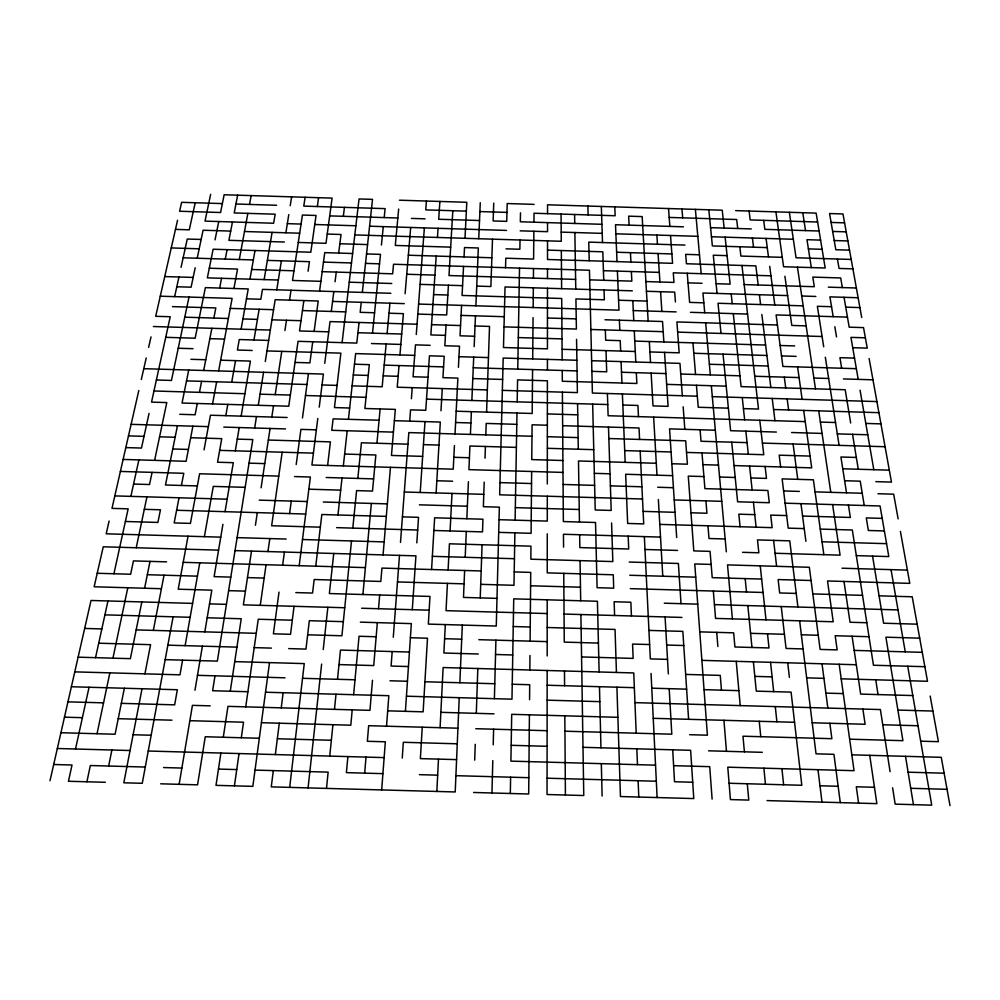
<?xml version="1.0" encoding="UTF-8"?>
<svg xmlns="http://www.w3.org/2000/svg" width="1000" height="1000" viewBox="0 0 1000 1000"><rect width="100%" height="100%" fill="white"/><g stroke="black" fill="none" stroke-linecap="round" stroke-linejoin="round"><path stroke-width="1.5" d="M547.163 670.487L547.05 794.513L583.763 795.525L580.9 614.525M547.175 655.962L547.212 599.812M547.275 533.787L547.238 572.875L613.275 574.788L613.7 588.175L597.087 587.688L595.525 522.5L563.362 521.562L562.4 392.15M547.312 496.213L547.288 521.1L499.025 519.688M547.312 484L547.4 380.8L517.575 379.9L517.188 401.85M547.413 370.025L547.425 359.375M547.487 288.25L547.438 348.85L503.475 347.525L505.037 286.95L632.312 290.837M547.487 278.55L547.5 268.962M547.525 240.85L547.513 259.488L672.575 263.325L670.512 235.475M547.537 222.625L547.537 231.688L520.175 230.837M547.55 213.663L547.55 204.788L722.237 210.212L724.15 228.075M529.425 714.825L528.688 794L473.587 792.475M529.562 699.675L529.7 684.725L512.238 684.237M529.825 670L529.963 655.475M530.1 641.137L530.725 572.4L514.212 571.912M531.65 471.488L531.087 533.312L498.7 532.362M532.587 369.575L532.188 413.475L456.188 411.213M532.688 358.925L533.062 317.587M533.162 307.55L533.337 287.812M533.425 278.125L533.513 268.538M533.862 231.262L533.6 259.062L505.788 258.212L505.538 267.688M533.938 222.2L534.025 213.238L615.138 215.75L614.788 206.875M510.325 793.487L510.613 777.188M514.888 532.837L513.975 585.3L480.712 584.338M515.112 520.15L516.987 413.025M517.762 369.125L519.525 268.113M520.025 240L519.862 249.262L506.025 248.837M520.5 212.825L520.337 221.775L601.925 224.3M491.962 792.987L492.8 760.625M493.212 744.8L493.612 729.2M494.4 698.675L495.913 640.163M474.7 760.125L475.238 744.3M476.3 713.337L477.825 668.525M480.238 597.888L482.062 544.75M484.2 482.137L483.363 506.7L499.35 507.163L496.275 626.05L428.338 624.1L429.975 596.438L329.363 593.55L333.75 553.475M485.012 458.212L485.425 446.475M485.812 434.875L486.213 423.425L516.788 424.338M486.587 412.113L489.525 326.413L475.037 325.975M492.5 239.15L490.887 286.525L476.737 286.087M493.738 203.125L493.125 220.938L506.737 221.363L507.2 203.538L534.1 204.375M459.225 697.688L455.213 791.963L271.262 786.875L273.312 770.6M459.862 682.75L462.312 625.075M464.637 570.487L463.488 597.413L496.987 598.375M465.2 557.288L466.3 531.425M466.838 518.75L468.413 481.675M470.425 434.412L471.388 411.662M471.863 400.487L473.713 357.15M474.162 346.637L475.462 315.837M475.887 305.8L478.35 247.987L464.513 247.562L464.038 256.925M478.75 238.725L480.275 202.7M436.838 791.462L438.488 759.112M440.087 727.7L443.137 667.537L633.75 672.95L636.2 733.2M445.325 624.587L443.888 653.025L478.325 654M447.425 583.375L446.037 610.662L547.212 613.562M448.1 570L449.438 543.8L530.962 546.163L530.85 559.2L612.837 561.575L611.587 522.975M450.087 530.95L452 493.413M454.438 445.55L453.237 469.175L311.913 465.012L317.8 418.413M455.025 433.963L457.875 378.113L442.938 377.663L444.212 356.262L429.45 355.812L425.763 410.3L410.55 409.85L409.7 421.15M458.413 367.337L459.5 346.188L444.825 345.75L446.05 325.1M461.575 305.363L460.025 335.8L474.6 336.25M463.55 266.4L462.075 295.45L561.7 298.488L562.163 359.812M464.988 238.312L466.812 202.288L399.475 200.2M422.238 727.2L420.375 758.612L456.587 759.613M431.575 569.525L434.637 517.8L482.938 519.212L482.5 531.9L433.888 530.475M436.112 492.938L440.312 422.062L394.387 420.688M440.975 410.75L442.287 388.562M448.413 285.225L446.65 314.962L417.825 314.088M452.825 210.725L448.988 275.538L575.612 279.413M402.25 758.1L403.325 742.288L457.262 743.8M405.412 711.338L411.35 623.612L360.35 622.15M412.287 609.688L415.925 555.862L235.037 550.612M416.812 542.85L418.537 517.337L402.425 516.862M420.213 492.475L425 421.6M436.2 256.075L430.863 334.925L445.45 335.363M437.45 237.463L438.075 228.312M439.888 201.45L438.688 219.262L479.525 220.525M381.675 789.925L385.337 741.787L367.35 741.287L368.663 725.7L457.925 728.2M386.525 726.2L388.837 695.7L265.525 692.225M392.188 651.55L391.087 666.062L408.45 666.55M393.275 637.238L399.5 555.388M400.487 542.375L408.825 432.587L531.975 436.25M411.4 398.688L412.238 387.663M416.275 334.487L424.375 227.887M426.413 201.038L425.75 209.887L466.362 211.15M364.663 773.138L366.012 757.1M372.488 680.275L369.95 710.35L227.963 706.35L223.287 737.262M377.35 622.638L373.738 665.562L339 664.587M378.525 608.725L379.688 595M383.062 554.913L390.45 467.325M399.038 365.562L397.212 387.212L487.35 389.913M399.938 354.925L403.413 313.65L389 313.212M405.1 293.712L410.688 227.463M347.887 756.587L346.4 772.638L382.912 773.65M352.212 709.85L350.8 725.2L261.413 722.7M353.625 694.712L359.038 636.263L376.163 636.75M362.912 594.513L371.362 503.413M376.938 443.25L380.125 408.938M386.15 343.975L382.175 386.763L352.1 385.863M387.113 333.6L389.925 303.188M398.663 209.05L395.288 245.438L450.675 247.138M326.488 788.4L328.137 772.125L255.037 770.1M329.75 756.087L332.925 724.7M334.475 709.35L336.012 694.212M337.512 679.287L340.475 650.075L409.425 652.038M351.5 540.95L341.912 635.775L307.663 634.8M352.8 528.112L356.6 490.613L372.5 491.075L375.85 454.988L344.637 454.062M357.825 478.425L361.425 442.8L407.95 444.175M372.512 333.162L380.487 254.363L366.55 253.938M381.425 245.012L383.288 226.612M384.2 217.575L385.112 208.625L303.775 206.112L305.113 197.275M308.075 787.9L321.637 664.087M323.225 649.587L327.863 607.275M337.962 514.975L342.025 477.962M343.338 465.938L347.188 430.763M348.438 419.325L355.637 353.587L414.688 355.375M359.05 322.463L356.788 343.088L298.05 341.312L288.762 406.213L182.05 403.025L188.713 370.037M361.25 302.312L360.163 312.325L374.575 312.762M362.337 292.413L372.525 199.363L359.05 198.95L342.1 342.65M289.675 787.387L304.262 663.6L234.75 661.625M315.75 566.175L321.838 514.513L386.312 516.388M327.625 465.475L330.412 441.875L268.325 440.037M275.338 754.562L279.3 723.2M281.238 707.85L283.15 692.725M294.062 606.3L290.525 634.312L273.387 633.812L279.012 592.1M299.188 565.7L310.387 477.025L294.575 476.562M319.225 407.125L323.4 374.075L143.775 368.688M324.75 363.325L330.025 321.587L417.062 324.225M331.3 311.45L333.825 291.55M335.05 281.762L336.275 272.087M338.675 253.075L341.025 234.488L327.238 234.062M343.325 216.312L344.45 207.375M269.513 662.613L252.838 786.363L216 785.35L220.888 753.05M282.638 565.225L284.4 552.05M289.587 513.562L291.275 501.075M296.2 464.538L300.925 429.387L316.35 429.837M302.475 417.95L308.438 373.625M312.738 341.763L309.887 362.875L295.025 362.425M314.125 331.388L318.225 301L275.175 299.7L265.287 361.538M319.562 291.112L324.738 252.65L352.612 253.5M234.425 785.85L239.037 753.562M241.3 737.763L243.538 722.2L189.85 720.688M245.725 706.85L258.263 619.237L292.312 620.212M260.262 605.325L266.062 564.738M267.95 551.575L269.812 538.575M282.175 452.212L271.65 525.75L320.35 527.175M303.875 300.575L299.525 330.95L328.725 331.838M308.075 271.225L309.45 261.675L267.362 260.387M317.337 206.525L318.6 197.688M230.263 691.225L241.238 618.75L207.188 617.775M251.5 551.087L243.35 604.85L344.75 607.75M255.413 525.275L257.325 512.625M261.087 487.8L270.075 428.462M271.812 417.038L273.525 405.763M275.212 394.613L281.762 351.362M284.925 330.513L286.475 320.262M289.525 300.138L291.025 290.238M215 675.825L212.625 690.738L247.887 691.725M254.65 428.013L256.475 416.587M258.275 405.3L263.562 372.275M276.762 289.812L281.4 260.812M285.875 232.787L288.788 214.625M290.212 205.688L291.625 196.85M179.137 784.325L192.438 705.35L210.2 705.85M194.975 690.238L202.4 646.15M204.812 631.862L211.825 590.163L178.225 589.2L188.038 536.2M222.913 524.325L214.112 576.638L230.8 577.125M225.05 511.675L233.3 462.688L217.562 462.225L221.737 438.65L190.662 437.738M235.3 450.825L239.213 427.55M241.137 416.125L250.413 361.087L220.65 360.188M253.962 339.988L259.137 309.262M264.137 279.6L272.087 232.362M182.562 660.138L179.975 674.837L74.787 671.862M185.125 645.662L199.775 562.825M204.4 536.675L213.287 486.4L245.162 487.337M225.8 415.675L227.8 404.4M231.713 382.25L235.538 360.637M241.1 329.188L248.212 288.938L205.375 287.625L195.15 338.212L165.725 337.325M249.938 279.163L255.012 250.512M173.113 616.8L142.262 783.3L123.812 782.8L142.037 688.737M204.037 449.9L210.463 415.213L287.137 417.5M212.55 403.938L216.65 381.8M218.663 370.925L232.1 298.387L160.275 296.2M233.938 288.5L237.537 269.075L209.3 268.212M239.3 259.525L247.862 213.363M249.513 204.425L251.15 195.6M144.925 673.838L150.575 644.675L98.713 643.2M153.338 630.388L164.037 575.2M179.025 497.788L174.163 522.913L190.413 523.387L199.613 473.762L278.75 476.1M181.412 485.462L183.775 473.3L120.4 471.438M192.9 426.175L186.1 461.3L123.125 459.438M197.3 403.488L195.113 414.762L179.762 414.3M199.45 392.35L201.588 381.35M203.688 370.475L211.863 328.3M213.85 318.062L215.812 307.95L172.45 306.625M219.662 288.062L221.55 278.3M225.275 259.088L227.1 249.65M232.463 221.962L228.912 240.325L284.4 242.025M237.65 195.175L234.213 212.938L275.15 214.2L273.625 223.238L205.012 221.112L210.65 194.35M108.65 766.025L111.888 750.013M124.375 688.238L115.087 734.237L60.925 732.725M141.825 601.938L130.363 658.662L78.125 657.175M144.6 588.237L150.025 561.388M177.463 425.712L165.475 485L197.35 485.938M215.025 239.887L218.738 221.537M86.912 781.775L90.337 765.525L145.275 767.05M97.037 733.725L109.862 672.85M112.95 658.162L127.788 587.75M136.213 547.75L146.938 496.85M152.088 472.375L149.525 484.525L133.575 484.062M154.613 460.363L166.788 402.575L151.537 402.125L170.238 316.737L155.7 316.3L177.55 220.263M189.013 297.075L171.45 380.45L156.375 380M195.188 267.775L191.1 287.2L176.812 286.762M197.2 258.238L203.088 230.238L230.7 231.088M75.525 749L89.062 687.25M95.538 657.675L107.963 600.962M113.925 573.75L128.15 508.85L111.988 508.375L138.8 390.538M130.875 496.375L138.875 459.9M149.062 413.387L141.463 448.05L125.825 447.587M174.65 296.637L178.95 277M181.062 267.35L187.262 239.037L201.15 239.462M195.212 202.75L189.288 229.812L175.475 229.387M50 780.75L91.025 600.475L192.6 603.387M109.113 521.013L106.2 533.812L220.763 537.15M141.312 379.538L146.225 357.95M148.637 347.35L151.012 336.875M166.612 561.862L133.438 560.9L130.638 574.237L97.212 573.275M183.2 562.337L365.412 567.612M481.163 570.962L381.95 568.088L380.825 581.45L314.175 579.525L312.575 593.062L295.8 592.587M629.775 575.262L695.738 577.163M761.65 579.075L712.225 577.65L710.062 551.375L693.8 550.9L688.275 476.112L703.925 476.575M811.062 580.5L778.125 579.55L779.675 592.962L796.25 593.438M147.338 574.712L197.425 576.163M247.475 577.6L264.163 578.088M397.475 581.938L464.062 583.85M530.6 585.775L580.475 587.212M630.312 588.65L763.088 592.475M812.825 593.913L862.537 595.35M879.1 595.825L912.212 596.788L927.5 681.275L841.2 678.825M161.412 588.713L94.15 586.775L103.25 546.8L218.575 550.138M228.625 590.65L245.425 591.138M664.3 603.188L697.725 604.15M714.438 604.625L898.012 609.913M209.525 603.875L226.438 604.362M361.637 608.237L429.162 610.175M564.062 614.05L681.925 617.425M866.812 622.737L850.025 622.25L843.988 581.45M917.175 624.175L883.6 623.212L872.562 556.1M104.925 614.85L190.15 617.288M343.35 621.663L309.325 620.7L305.975 649.1L288.725 648.6M513.25 626.525L530.225 627.013M547.2 627.5L615.037 629.438L616.438 672.45M648.95 630.413L682.837 631.388L688.6 719.3M699.775 631.862L733.65 632.837L734.925 646.988L769.013 647.962L767.5 633.8M750.575 633.325L784.425 634.288M801.35 634.775L818.263 635.262M869 636.712L835.175 635.737L837.163 649.9L820.125 649.425L809.325 567.275L727.513 564.9L732.387 618.875M919.7 638.162L885.9 637.188L902.925 740.675L849.638 739.188M84.663 628.438L101.838 628.925M136.175 629.9L256.25 633.325M410.387 637.725L427.5 638.212L423.137 711.838L387.688 710.837M444.613 638.7L461.712 639.188M478.812 639.675L547.188 641.625M598.425 643.088L564.263 642.113L563.75 573.35M649.638 644.55L632.575 644.062L633.15 658.4L581.575 656.938M666.7 645.037L683.763 645.525M803.1 648.938L786.062 648.45L781.237 606.55M854.188 650.387L922.262 652.337M167.85 645.163L236.938 647.138M254.2 647.625L271.462 648.112M495.538 654.488L512.75 654.975M667.525 659.388L650.337 658.9L644.35 536.613M701.875 660.362L856.312 664.75M924.862 666.7L873.462 665.238L852.325 530.013L820.263 529.075M165.175 659.65L217.35 661.125L252.8 439.575L237.262 439.113M685.65 674.412L720.25 675.4L721.462 690.15M754.825 676.375L772.1 676.875M806.663 677.85L823.938 678.337M197.488 675.325L285.038 677.812M302.538 678.3L355 679.788M389.975 680.775L407.45 681.275M424.925 681.762L494.787 683.737M547.15 685.225L634.35 687.688M651.775 688.188L686.625 689.163M704.038 689.663L738.863 690.65M825.875 693.112L843.275 693.6M912.8 695.562L860.662 694.087L852.087 636.225M71.388 686.75L177.338 689.737L174.662 704.85L121.325 703.35M406.438 696.2L511.975 699.175L513.737 598.85L597.413 601.263L599.125 671.963M547.137 700.163L599.837 701.65M634.95 702.638L880.387 709.562L890.088 771.688M897.887 710.062L932.887 711.05M67.962 701.85L103.537 702.85M440.863 712.337L494.012 713.838M617.888 717.312L511.712 714.325L510.9 761.125L655.537 765.163M653.25 718.312L794.55 722.288M812.2 722.775L865.125 724.262L862.875 709.075M882.763 724.762L918.012 725.75M64.475 717.175L82.387 717.675M118.225 718.688L171.95 720.188M475.775 728.7L547.112 730.7M564.938 731.2L671.8 734.2L669.2 688.675M689.6 734.7L707.4 735.2L694.762 563.95L711.137 564.425M920.675 741.175L938.425 741.675L930.175 696.062M133.125 734.737L151.163 735.238M259.325 738.263L205.263 736.75L197.562 784.837L160.7 783.812M277.337 738.763L331.35 740.275M511.175 745.3L547.1 746.3M583 747.312L690.625 750.312L693.787 798.562L620.45 796.538L616.912 687.2M708.55 750.812L762.312 752.325M851.825 754.825L941.263 757.325L950 805.65M57.337 748.5L130.062 750.525M148.238 751.025L384.137 757.6M673.612 765.662L709.725 766.663L712.113 799.075M908.112 772.188L944.125 773.2M53.7 764.5L72.025 765.013L68.463 781.263L105.363 782.288M163.575 767.55L181.875 768.062M218.463 769.075L236.75 769.587M419.425 774.663L437.663 775.163M455.913 775.675L528.837 777.7M547.062 778.2L656.325 781.237M692.725 782.25L674.525 781.737L672.7 749.812M729.1 783.25L801.812 785.275L791.087 692.125L756.275 691.137L753.388 661.825M819.975 785.775L838.138 786.287M874.45 787.288L856.3 786.787L858.587 803.125M910.75 788.3L947.038 789.312M767.075 800.6L876.875 803.637L869.725 755.325M251.65 269.5L293.975 270.8M322.175 271.663L392.65 273.812L393.537 264.25L589.45 270.25L592.4 393.05L697.325 396.2M406.737 274.25L434.913 275.113M589.675 279.85L631.838 281.137L631.362 271.537M645.888 281.562L673.975 282.425L673.275 272.825L770.975 275.812M688.025 282.85L702.062 283.288M716.1 283.712L730.138 284.137L725.125 237.162M744.175 284.575L814.312 286.712L812.812 277.1L840.688 277.95L842.35 287.575M828.325 287.15L856.363 288M164.737 276.562L193.15 277.425M278.325 280.025L207.35 277.863L213.137 249.225L310.8 252.225L316.062 215.463L302.425 215.05L292.512 280.462L320.875 281.325M349.237 282.2L391.75 283.5M420.087 284.363L462.575 285.663M646.438 291.275L674.7 292.137L675.425 301.962M787.625 295.587L702.938 293L704.725 312.762M801.725 296.012L815.825 296.45M858.125 297.738L829.925 296.875L833.188 316.675M390.85 293.288L262.488 289.375L260.825 299.262L246.462 298.825M433.587 294.587L447.837 295.025M618.575 300.225L647 301.087M703.825 302.825L689.625 302.387L687.237 273.25M803.188 305.85L718.025 303.263L721 333.438M831.55 306.712L817.362 306.288L823.7 346.812M845.725 307.15L859.912 307.587M332.575 301.438L404.263 303.625M418.587 304.062L618.987 310.163L617.4 271.112M633.275 310.587L676.15 311.9M690.438 312.325L747.562 314.062M847.45 317.113L776.112 314.938L782.9 366.463L856.35 368.675M230.25 308.387L273.575 309.7M302.45 310.575L345.737 311.887M461.062 315.4L504.275 316.712M547.463 318.012L576.237 318.888M605.013 319.762L662.525 321.512L663.863 341.975M777.438 325L676.9 321.95L679.175 352.825L649.912 351.938M806.15 325.875L791.8 325.438L784.912 276.238M184.775 317.188L228.375 318.5M242.9 318.938L257.438 319.387M271.95 319.825L301 320.7M431.562 324.663L460.55 325.538M504.012 326.863L576.4 329.05L575.925 298.925L604.362 299.788L604.05 289.975M590.875 329.487L663.188 331.688M677.65 332.125L822.087 336.5M865.375 337.812L850.95 337.375L858.2 379.363M153.375 326.525L270.312 330.062M357.925 332.713L401.7 334.038M518.312 337.575L562 338.888M634.775 341.087L765.612 345.05M780.138 345.487L794.663 345.925M852.725 347.688L867.237 348.125L863.525 327.612L849.188 327.188L844.025 297.3M209.862 338.65L224.562 339.1M268.663 340.425L239.262 339.538L237.413 350.025L252.2 350.475M371.463 343.537L400.825 344.425M430.163 345.312L415.487 344.862L413.062 376.763L428 377.212M562.075 349.288L635.288 351.5M693.8 353.263L766.9 355.475M781.513 355.913L796.112 356.362M854.525 358.125L839.938 357.675L841.663 368.237M178.238 348.25L193.038 348.688M266.975 350.925L340.863 353.15L334.45 407.575L349.675 408.025M458.963 356.7L488.462 357.587M576.888 360.262L503.2 358.038L499.663 494.812L642.513 499M591.625 360.7L679.95 363.363L682.35 395.75M709.375 364.25L768.2 366.025M190.888 359.3L205.775 359.75M354.475 364.212L369.325 364.663L364.9 408.488L395.337 409.387L391.45 455.45L422.65 456.362M384.188 365.112L443.575 366.9M473.263 367.788L577.062 370.913M591.875 371.362L606.7 371.8L606.013 350.613M621.512 372.25L665.938 373.587M680.738 374.025L739.938 375.812M754.725 376.25L799.087 377.587M813.863 378.038L828.65 378.475M843.425 378.925L872.975 379.812M353.3 374.975L368.237 375.425M383.188 375.863L398.125 376.312M472.8 378.562L502.65 379.45M666.65 384.375L726.2 386.163M186.525 380.9L306.975 384.5M322.025 384.95L337.062 385.4M502.362 390.363L577.4 392.6L576.562 339.325M712.3 396.65L876.912 401.575M153.975 390.988L244.913 393.713M260.062 394.162L290.35 395.062M305.487 395.513L366.025 397.325M426.525 399.137L607.762 404.55M622.837 405L637.925 405.45L638.475 416.637M728.375 408.162L698.238 407.262L696.425 385.275M743.438 408.612L758.5 409.062L741.975 265.462M773.562 409.513L878.913 412.663M547.375 413.925L577.75 414.837M805.238 421.613L608.125 415.737L607.4 393.5M820.387 422.075L835.525 422.525M865.812 423.425L880.938 423.875M379.075 420.238L333.125 418.862L331.775 430.3L393.425 432.125M455.613 422.512L470.913 422.962M547.362 425.238L532.087 424.787L531.763 459.588L562.913 460.513M562.65 425.7L639.025 427.975L639.587 439.438M715.337 430.238L669.562 428.875L676.688 537.562M776.35 432.062L730.6 430.7L723.05 354.15M791.587 432.512L822.062 433.425M837.3 433.875L867.763 434.775M131.113 424.338L208.337 426.637M223.775 427.088L285.5 428.925M547.362 436.7L578.112 437.612M608.862 438.525L685.675 440.812L687.4 464.188L671.85 463.738M747.075 442.638L701.025 441.262L700.088 429.787M762.425 443.088L885.075 446.725M128.488 435.887L144.037 436.35M159.575 436.812L175.125 437.275M423.45 444.637L438.95 445.087M516.388 447.388L469.925 446.012L468.925 469.637L563 472.413M547.35 448.3L593.763 449.675M624.7 450.6L671.075 451.975M686.525 452.425L763.763 454.712L759.788 420.262M810.062 456.087L779.2 455.175L780.65 466.95M856.338 457.463L840.913 457L846.513 492.8M172.75 448.975L188.4 449.438M219.662 450.363L313.412 453.137M453.837 457.287L469.425 457.75M656.287 463.275L578.488 460.975L579.45 522.038M702.95 464.65L718.487 465.112M734.038 465.575L811.712 467.863L803.675 410.412M842.763 468.787L889.312 470.163M249.025 463.15L264.75 463.612M594.338 473.338L610 473.8M672.625 475.65L625.662 474.263L627.663 523.438L643.725 523.913L640.163 451.05M719.575 477.025L735.212 477.488M750.85 477.95L766.488 478.413L765.113 466.488M844.625 480.725L860.238 481.175L864.25 505.513M875.863 481.637L891.475 482.1L869.125 358.562M326.213 477.5L373.638 478.888M436.838 480.75L452.625 481.213M499.988 482.612L531.538 483.537M563.088 484.462L594.625 485.387M610.388 485.863L641.912 486.788M657.663 487.25L673.413 487.713M783.612 490.95L799.338 491.413M815.062 491.875L862.237 493.263M877.95 493.725L893.662 494.188L898.125 518.85M308.85 489.2L340.688 490.138M404.312 492.013L483.787 494.338M674.225 499.938L721.762 501.325M785.113 503.188L880.062 505.975L888.8 556.575L856.325 555.625M114.825 495.9L227.15 499.188M259.212 500.138L307.3 501.538M323.312 502.013L387.375 503.888M419.375 504.825L467.375 506.225M515.337 507.638L579.25 509.5M643.112 511.375L675.025 512.312M690.987 512.775L706.938 513.25L705.913 500.863M754.775 514.65L738.825 514.175L740.062 526.725M786.65 515.575L770.713 515.112L772.15 527.663L659.788 524.388M802.575 516.05L850.362 517.45L848.425 505.05M882.2 518.375L866.287 517.913L868.35 530.475L884.375 530.95M144.3 509.325L160.463 509.787L157.9 522.438L125.375 521.487M176.612 510.262L305.712 514.038M804.237 528.6L788.2 528.138L782.125 478.875L813.375 479.8L823.85 554.688M336.575 527.638L417.675 530.013M660.525 537.087L563.462 534.263L563.562 547.112M725.163 538.975L709.013 538.5L707.962 525.788M822.05 541.788L886.575 543.675M237.113 537.625L286.163 539.05M302.5 539.525L384.162 541.9M644.975 549.487L677.525 550.425M742.588 552.325L758.85 552.788L757.475 539.913L789.762 540.85L797.925 607.025M775.1 553.263L840.088 555.15L832.6 504.588M432.35 556.337L514.438 558.713M629.237 562.05L678.388 563.475L681.012 603.663M842.025 568.212L907.4 570.112M735.662 210.625L816.15 213.125L825.188 268.012L783.587 266.737L775.913 211.875M222.375 203.588L181.637 202.325L179.613 211.25L220.562 212.512L224.15 194.762L332.088 198.113L326 243.3L298.263 242.45M235.938 204.013L276.65 205.275M479.9 211.562L506.962 212.4M669.188 217.425L736.688 219.513L737.725 228.5M817.625 222.013L750.175 219.925L749.087 211.038M831.1 222.438L844.575 222.85M329.688 215.888L397.825 218M411.45 218.412L425.062 218.837M683.425 226.825L615.513 224.725L617.013 261.625M710.575 227.662L751.287 228.925M819.1 231.012L764.85 229.338L763.675 220.35M832.65 231.438L846.213 231.85M287.337 223.65L301.05 224.075M314.762 224.5L355.887 225.775M369.588 226.2L506.5 230.425M561.2 232.113L602.212 233.375M615.875 233.8L697.825 236.325M711.475 236.737L793.325 239.275M820.6 240.113L806.963 239.688L811.325 267.587M834.225 240.538L847.85 240.95M244.5 231.513L299.662 233.212M354.812 234.913L561.275 241.275L561.075 214.075M684.925 245.087L588.763 242.125L589.212 260.775M767.262 247.613L712.375 245.925L708.812 209.788M808.4 248.888L822.113 249.312M849.513 250.15L835.812 249.725L829.562 213.538L842.975 213.95L861.712 317.538M339.862 243.725L367.575 244.587M547.513 250.113L602.812 251.812L603.737 280.275M616.625 252.237L671.875 253.938M699.488 254.788L685.688 254.363L686.45 263.75L755.85 265.887L758.2 285M727.087 255.637L713.288 255.212L717.062 293.425M782.275 257.337L740.888 256.062L739.825 246.775M851.2 259.45L796.062 257.762L789.338 212.288M171.262 247.938L199.188 248.8M408.338 255.212L491.875 257.775M852.9 268.863L839.05 268.438L837.425 259.037M183.15 257.8L253.337 259.95M323.462 262.1L351.5 262.962M365.513 263.387L379.525 263.825M603.425 270.675L659.3 272.387M900.4 531.413L909.788 583.362L827.525 580.975L833.225 621.775L715.562 618.4L713.325 591.05M860.062 390.175L873.8 469.7M891.05 569.637L905.25 651.85M907.738 666.213L931.725 805.15L895.163 804.137L892.613 787.8M834.837 326.75L836.525 336.938M850.675 422.975L845.2 389.738L741.087 386.613L733.288 313.637M852.537 434.325L858.275 469.25M905.5 756.325L913.45 804.65M802.75 212.7L805.537 230.6M825.325 357.238L839.1 445.363M875.738 679.812L878.037 694.587M797.45 267.162L815.475 388.837M818.725 410.863L830.788 492.337M797.588 366.912L802.125 399.338M839.163 664.262L854.05 770.688L727.775 767.175L730.438 799.575L748.763 800.088L747.288 783.763M766.05 238.425L768.487 256.913M769.712 266.312L774.812 304.988M784.3 377.137L785.725 387.95M787.163 398.888L788.625 409.963M793.1 444L797.75 479.338M800.95 503.65L805.9 541.325M822.013 663.775L827.85 708.088M829.85 723.275L831.875 738.688L742.987 736.2L744.4 751.825M840.288 802.625L833.938 754.325L816.038 753.825L799.625 620.812M752.412 238.012L753.538 247.2M759.4 294.725L760.612 304.55M761.85 314.5L770.85 387.5M772.2 398.438L774.95 420.712M817.987 769.688L821.988 802.113M773.612 540.388L776.6 566.325M787.712 662.8L789.388 677.362M731.175 293.863L732.225 303.688M742.262 397.537L744.638 419.812M745.85 431.15L748.312 454.263M749.575 466.037L752.138 490.025M753.45 502.262L756.112 527.2M760.238 565.85L766.012 619.837M770.55 662.312L773.688 691.625M775.288 706.6L776.9 721.787M781.912 768.675L783.637 784.775M731.725 442.175L737.613 501.788L769.287 502.725L767.875 490.487L704.912 488.638L701.975 452.887M745.175 578.6L746.5 592M747.837 605.588L751.975 647.475M759.25 721.287L760.775 736.688M763.875 768.175L765.462 784.262M695.387 209.375L701.2 273.675M705.638 322.825L710.337 374.925M711.325 385.712L726.325 551.85M736.225 661.338L740.225 705.612M681.963 208.962L682.688 217.838M692.95 342.85L695.55 374.475M716.712 632.35L717.875 646.5M723.925 720.3L726.475 751.312M668.525 208.538L669.85 226.4M683.162 406.8L684.825 429.338M656.862 235.062L657.463 244.237M658.062 253.512L659.938 281.988M660.575 291.7L661.862 311.462M664.55 352.388L668.088 406.35L653.012 405.9L651.137 373.137M648.15 321.075L642.163 216.588L628.65 216.163L629.1 225.138M649.325 341.538L650.525 362.475M653.65 417.1L656.975 475.188M658.363 499.462L662.763 576.213M665.088 616.95L668.35 673.925M630.45 252.662L630.9 262.05M632.8 300.663L633.775 320.637M634.275 330.8L635.8 362.038M636.325 372.688L636.85 383.488L562.325 381.25L562.238 370.462M651.05 673.438L657.125 797.55M619.388 320.2L619.812 330.363M620.65 351.062L620.225 340.65L605.675 340.213L605.337 329.925M621.075 361.587L621.95 383.038M622.388 393.95L625.175 462.35M628.175 536.138L628.7 549.012L579.85 547.587L579.65 534.725M631.425 615.975L630.862 602.225L614.138 601.737L614.587 615.5M636.825 748.812L637.475 764.65M638.125 780.725L638.787 797.05M601.337 206.462L602.513 242.537M608.488 427.062L611.188 510.438L595.212 509.975L592.663 404.1M587.9 206.038L588.112 214.913M599.475 686.7L600.95 747.812M601.325 763.65L602.112 796.025M574.587 214.5L574.738 223.463M574.875 232.525L575.775 289.113M577.575 403.65L578.3 449.225M580.05 560.625L580.688 600.775M561.337 250.538L561.625 288.688M564.487 670.975L564.587 685.713M564.812 715.825L565.413 795.013"/></g></svg>
